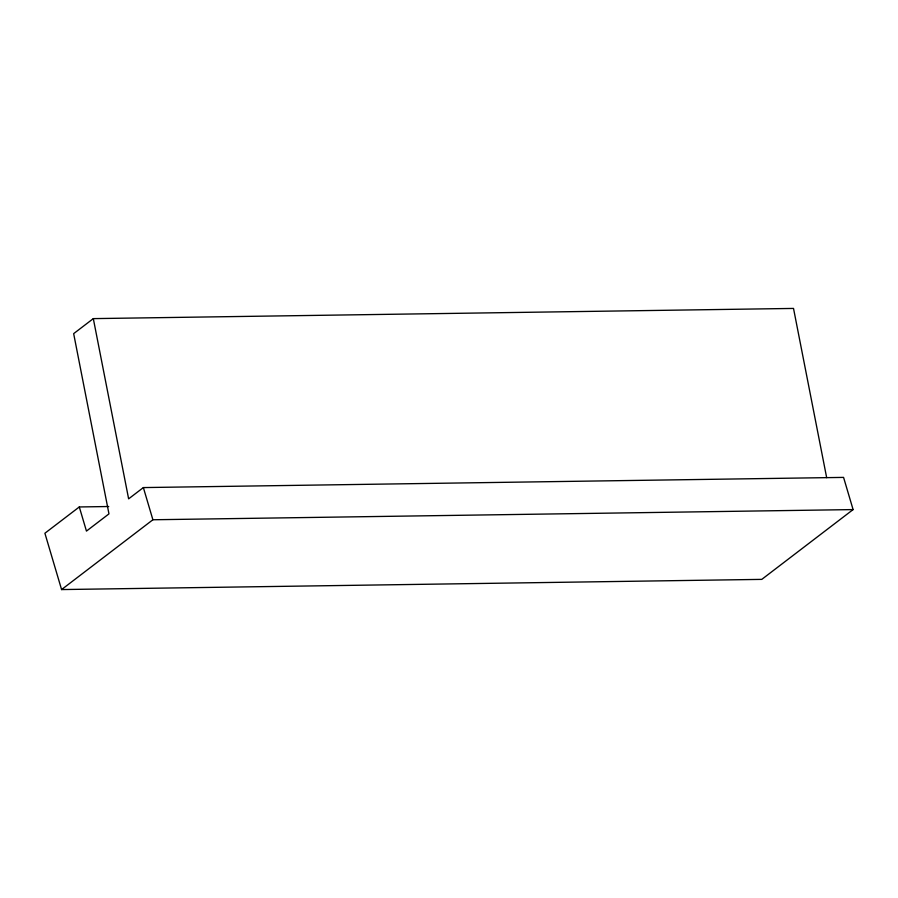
<?xml version="1.0" encoding="UTF-8"?>
<svg xmlns="http://www.w3.org/2000/svg" width="898" height="898" viewBox="0 0 898 898"><rect width="100%" height="100%" fill="white"/><g stroke="black" fill="none" stroke-linecap="round" stroke-linejoin="round"><path stroke-width="1.35" d="M826.665 477.657L793.518 308.429L93.313 318.622L73.658 333.641L108.961 513.88L86.455 531.088L79.305 506.955L108.714 506.517M79.305 506.955L44.9 533.244L61.58 589.571L761.785 579.378L853.1 509.581L843.57 477.399L143.366 487.58L128.627 498.85L93.313 318.622M61.58 589.571L152.896 519.762L853.1 509.581M143.366 487.58L152.896 519.762"/></g></svg>
